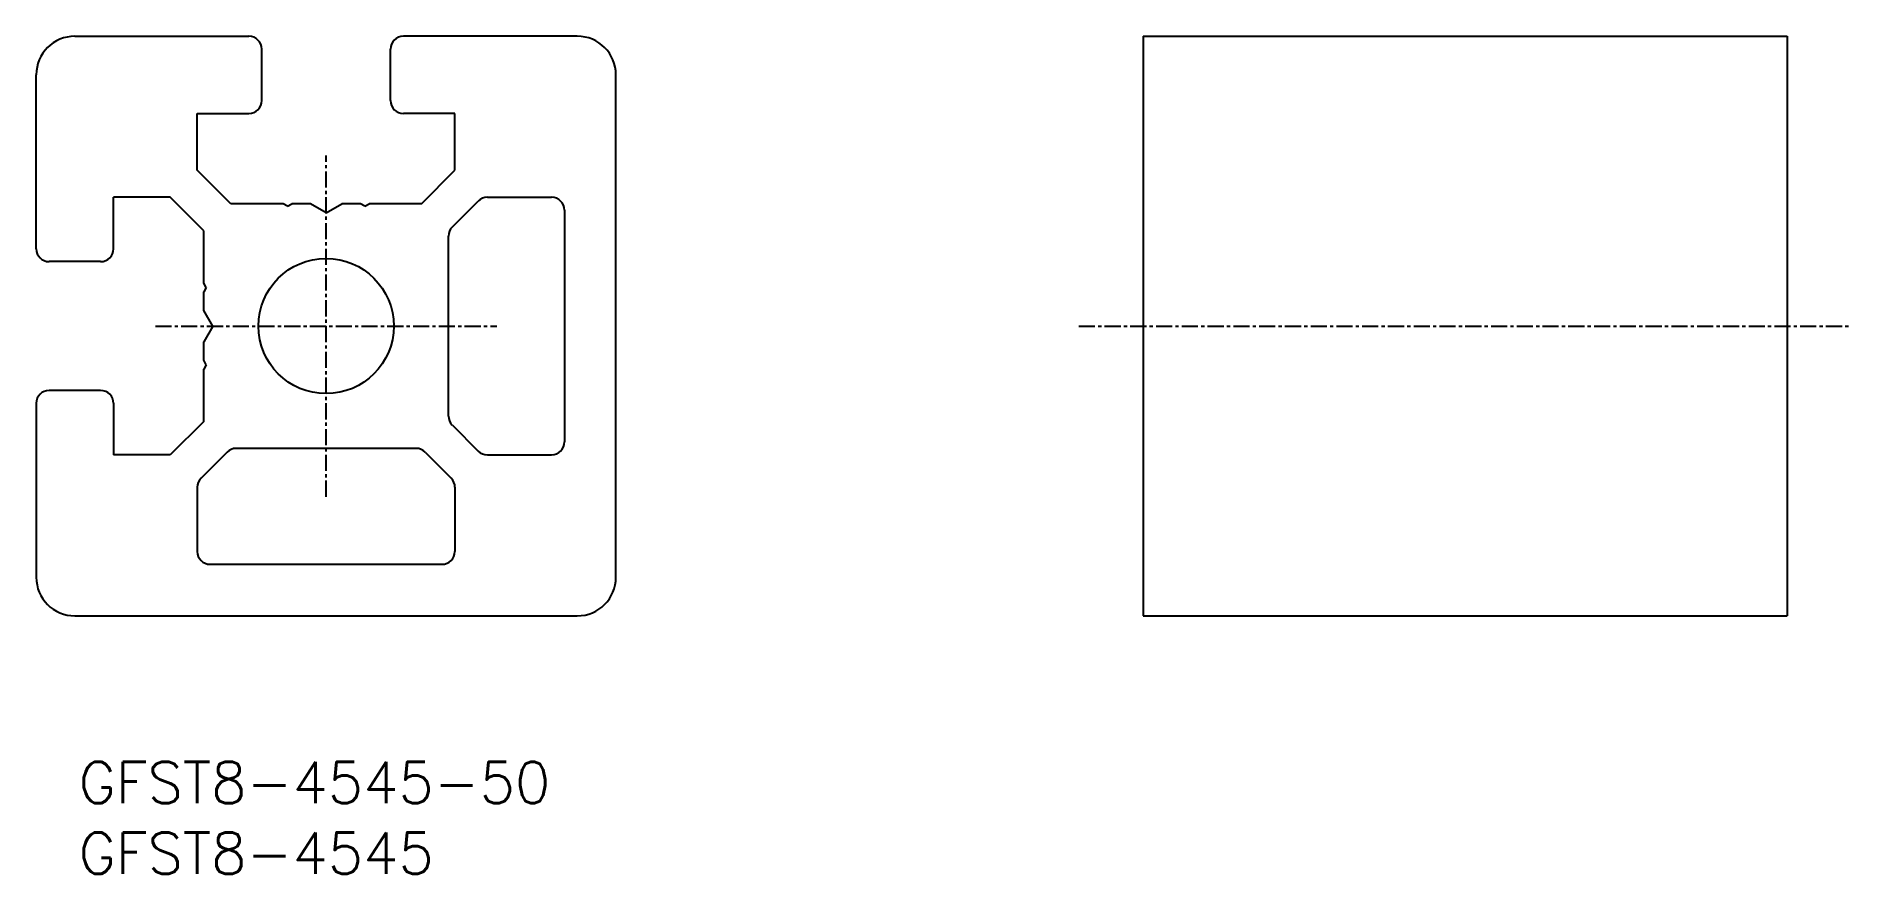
# Model space of a CAD drawing. Extents: x -3 to 138, y -5 to 60.
import ezdxf

# ---------------------------------------------------------------- set-up
doc = ezdxf.new("R2010")
doc.units = 0
doc.linetypes.add('CENTER', pattern=[2, 1.25, -0.25, 0.25, -0.25])
doc.layers.get('0').update_dxf_attribs({"linetype": 'CONTINUOUS'})
doc.layers.add('CENTER', color=1, linetype='CENTER')
doc.styles.get("Standard").update_dxf_attribs({"font": 'txt.shx', "bigfont": 'extfont2.shx'})

msp = doc.modelspace()

# ---------------------------------------------------------------- linework, layer by layer
at = {"color": 7, "linetype": 'CONTINUOUS'}
for p, q in [((-0.29, 59.54), (13.21, 59.54)), ((38.71, 59.54), (25.21, 59.54)), ((82.64, 59.54), (132.64, 59.54)), ((82.64, 59.54), (82.64, 14.54)), ((132.64, 59.54), (132.64, 14.54)), ((14.21, 54.54), (14.21, 58.54)), ((24.21, 54.54), (24.21, 58.54)), ((-3.29, 43.04), (-3.29, 56.54)), ((41.71, 17.54), (41.71, 56.54)), ((9.21, 49.14), (9.21, 53.54)), ((9.21, 53.54), (13.21, 53.54)), ((29.21, 53.54), (25.21, 53.54)), ((29.21, 49.14), (29.21, 53.54)), ((11.81, 46.54), (9.21, 49.14)), ((26.61, 46.54), (29.21, 49.14)), ((7.11, 47.04), (2.71, 47.04)), ((2.71, 43.04), (2.71, 47.04)), ((9.71, 44.44), (7.11, 47.04)), ((15.87, 46.54), (11.81, 46.54)), ((16.21, 46.34), (15.87, 46.54)), ((16.21, 46.34), (16.56, 46.54)), ((18, 46.54), (16.56, 46.54)), ((19.21, 45.84), (18, 46.54)), ((19.21, 45.84), (20.43, 46.54)), ((21.87, 46.54), (20.43, 46.54)), ((22.21, 46.34), (21.87, 46.54)), ((22.21, 46.34), (22.56, 46.54)), ((26.61, 46.54), (22.56, 46.54)), ((29.01, 44.73), (31.02, 46.74)), ((31.73, 47.04), (36.71, 47.04)), ((37.71, 46.04), (37.71, 28.04)), ((9.71, 40.38), (9.71, 44.44)), ((28.71, 30.05), (28.71, 44.02)), ((1.71, 42.04), (-2.29, 42.04)), ((9.91, 40.04), (9.71, 40.38)), ((9.91, 40.04), (9.71, 39.69)), ((9.71, 38.25), (9.71, 39.69)), ((10.41, 37.04), (9.71, 38.25)), ((10.41, 37.04), (9.71, 35.82)), ((9.71, 34.38), (9.71, 35.82)), ((9.91, 34.04), (9.71, 34.38)), ((9.91, 34.04), (9.71, 33.69)), ((9.71, 29.64), (9.71, 33.69)), ((-3.29, 31.04), (-3.29, 17.54)), ((1.71, 32.04), (-2.29, 32.04)), ((2.71, 31.04), (2.71, 27.04)), ((9.71, 29.64), (7.11, 27.04)), ((29.01, 29.34), (31.02, 27.33)), ((7.11, 27.04), (2.71, 27.04)), ((11.52, 27.24), (9.51, 25.23)), ((26.2, 27.54), (12.23, 27.54)), ((26.91, 27.24), (28.92, 25.23)), ((31.73, 27.04), (36.71, 27.04)), ((9.21, 24.52), (9.21, 19.54)), ((29.21, 24.52), (29.21, 19.54)), ((10.21, 18.54), (28.21, 18.54)), ((-0.29, 14.54), (38.71, 14.54)), ((82.64, 14.54), (132.64, 14.54))]:
    msp.add_line(p, q, dxfattribs=at)
msp.add_circle((19.21, 37.04), 5.25, dxfattribs=at)
for centre, radius, start, end in [((-0.29, 56.54), 3, 90, 180), ((13.21, 58.54), 1, 0, 90), ((25.21, 58.54), 1, 90, 180), ((38.71, 56.54), 3, 0, 90), ((13.21, 54.54), 1, 270, 0), ((25.21, 54.54), 1, 180, 270), ((31.73, 46.04), 1, 90, 135), ((36.71, 46.04), 1, 0, 90), ((29.71, 44.02), 1, 135, 180), ((-2.29, 43.04), 1, 180, 270), ((1.71, 43.04), 1, 270, 0), ((-2.29, 31.04), 1, 90, 180), ((1.71, 31.04), 1, 0, 90), ((29.71, 30.05), 1, 180, 225), ((12.23, 26.54), 1, 90, 135), ((26.2, 26.54), 1, 45, 90), ((31.73, 28.04), 1, 225, 270), ((36.71, 28.04), 1, 270, 0), ((10.21, 24.52), 1, 135, 180), ((28.21, 24.52), 1, 0, 45), ((10.21, 19.54), 1, 180, 270), ((28.21, 19.54), 1, 270, 0), ((-0.29, 17.54), 3, 180, 270), ((38.71, 17.54), 3, 270, 0)]:
    msp.add_arc(centre, radius, start, end, dxfattribs=at)
at = {"layer": 'CENTER', "color": 1, "linetype": 'CENTER'}
for p, q in [((19.21, 23.79), (19.21, 50.29)), ((5.96, 37.04), (32.46, 37.04)), ((77.64, 37.04), (137.64, 37.04))]:
    msp.add_line(p, q, dxfattribs=at)

# ---------------------------------------------------------------- texts
at = {"color": 7, "linetype": 'CONTINUOUS'}
for s, p in [('GFST8-4545-50', (0, 0)), ('GFST8-4545', (0, -5.48))]:
    msp.add_text(s, height=3.2, dxfattribs=at).set_placement(p)

doc.saveas('drawing.dxf')
